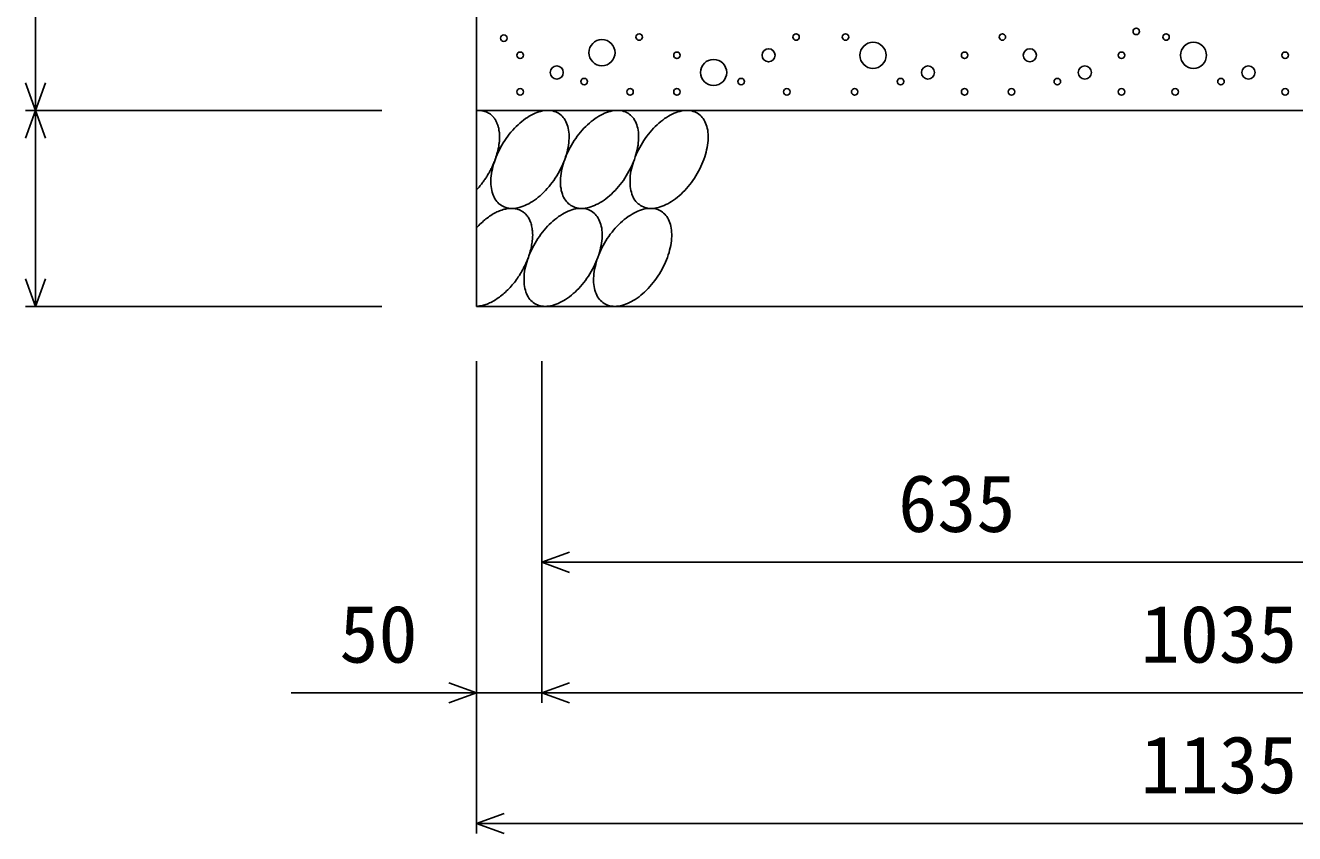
# Model space of a CAD drawing. Units: millimetres, scale not verified. Extents: x -25200 to 25200, y -8910 to 8910.
# Drawn here: x 11947 to 12918, y -2506 to -1887 of the extents above; entities that cross this region are included whole.
import ezdxf
from ezdxf.enums import TextEntityAlignment as Align

# ---------------------------------------------------------------- set-up
doc = ezdxf.new("R2010")
doc.units = ezdxf.units.MM
doc.header["$LTSCALE"] = 30
for name, color, linetype, lineweight in [('0-0_DIM', 7, 'Continuous', 25), ('0-2_HATCH', 6, 'Continuous', 25), ('0-5_OUTLINE', 3, 'Continuous', 25)]:
    doc.layers.add(name, color=color, linetype=linetype, lineweight=lineweight)
doc.styles.add('ＭＳ ゴシック', font='')
doc.styles.get('ＭＳ ゴシック').set_extended_font_data('MS Gothic')

msp = doc.modelspace()

# ---------------------------------------------------------------- linework, layer by layer
at = {"layer": '0-0_DIM'}
for p, q in [((11947.28, -1952.23), (12219.78, -1952.23)), ((11954.78, -1952.23), (11954.78, -2102.23)), ((11947.28, -2102.23), (12219.78, -2102.23)), ((12292.28, -2505.66), (12292.28, -2144.3)), ((12342.28, -2405.66), (12342.28, -2144.3)), ((12342.28, -2298.16), (12977.28, -2298.16)), ((12292.28, -2398.16), (12150.49, -2398.16)), ((12292.28, -2398.16), (12342.28, -2398.16)), ((12342.28, -2398.16), (13377.28, -2398.16)), ((12292.28, -2498.16), (13427.28, -2498.16))]:
    msp.add_line(p, q, dxfattribs=at)
for points in [[(11954.78, -1832.23), (11954.78, -1852.23), (11954.78, -1952.23)], [(11962.48, -1931.09), (11954.78, -1952.23), (11947.08, -1931.09)], [(11962.48, -1973.38), (11954.78, -1952.23), (11947.08, -1973.38)], [(11962.48, -2081.09), (11954.78, -2102.23), (11947.08, -2081.09)], [(12363.42, -2305.86), (12342.28, -2298.16), (12363.42, -2290.47)], [(12271.14, -2390.47), (12292.28, -2398.16), (12271.14, -2405.86)], [(12363.42, -2405.86), (12342.28, -2398.16), (12363.42, -2390.47)], [(12313.42, -2505.86), (12292.28, -2498.16), (12313.42, -2490.47)]]:
    msp.add_lwpolyline(points, dxfattribs=at)
at = {"layer": '0-2_HATCH'}
for points in [[(12297.38, -1952.67), (12296.88, -1952.57), (12296.48, -1952.49), (12296.08, -1952.42), (12295.58, -1952.37), (12295.08, -1952.32), (12294.68, -1952.29), (12294.18, -1952.26), (12293.68, -1952.25), (12293.28, -1952.26), (12292.78, -1952.27), (12292.28, -1952.3)], [(12308.88, -1964.9), (12308.78, -1964.4), (12308.58, -1963.91), (12308.48, -1963.43), (12308.28, -1962.96), (12308.08, -1962.49), (12307.88, -1962.04), (12307.78, -1961.59), (12307.58, -1961.15), (12307.28, -1960.72), (12307.08, -1960.3), (12306.88, -1959.89), (12306.68, -1959.49), (12306.38, -1959.1), (12306.18, -1958.72), (12305.88, -1958.35), (12305.58, -1957.99), (12305.38, -1957.64), (12305.08, -1957.29), (12304.78, -1956.96), (12304.48, -1956.64), (12304.18, -1956.33), (12303.88, -1956.04), (12303.48, -1955.75), (12303.18, -1955.47), (12302.88, -1955.2), (12302.48, -1954.95), (12302.18, -1954.7), (12301.78, -1954.47), (12301.38, -1954.25), (12300.98, -1954.04), (12300.68, -1953.84), (12300.28, -1953.65), (12299.88, -1953.48), (12299.48, -1953.31), (12299.08, -1953.16), (12298.68, -1953.02), (12298.18, -1952.89), (12297.78, -1952.77), (12297.38, -1952.67)], [(12354.98, -1954.45), (12353.88, -1953.87), (12352.78, -1953.38), (12351.68, -1952.97), (12350.58, -1952.66), (12349.28, -1952.43), (12348.08, -1952.3), (12346.78, -1952.25), (12345.48, -1952.3), (12344.08, -1952.43), (12342.68, -1952.66), (12341.28, -1952.97), (12339.88, -1953.38), (12338.48, -1953.87), (12336.98, -1954.44), (12335.58, -1955.11), (12334.08, -1955.85), (12332.58, -1956.68), (12331.18, -1957.59), (12329.68, -1958.57), (12328.28, -1959.63), (12326.78, -1960.76), (12325.38, -1961.97), (12323.98, -1963.24), (12322.58, -1964.57), (12321.18, -1965.96), (12319.88, -1967.41), (12318.58, -1968.92), (12317.28, -1970.47), (12316.08, -1972.07), (12314.88, -1973.72), (12313.78, -1975.4), (12312.68, -1977.12), (12311.58, -1978.87), (12310.68, -1980.64), (12309.68, -1982.44), (12308.78, -1984.25), (12307.98, -1986.08), (12307.18, -1987.91), (12306.48, -1989.75)], [(12362.38, -1965.96), (12361.98, -1964.57), (12361.58, -1963.24), (12361.08, -1961.97), (12360.58, -1960.77), (12359.98, -1959.63), (12359.28, -1958.57), (12358.48, -1957.59), (12357.68, -1956.68), (12356.88, -1955.85), (12355.88, -1955.11), (12354.98, -1954.45)], [(12408.18, -1954.45), (12407.08, -1953.87), (12406.08, -1953.38), (12404.88, -1952.97), (12403.78, -1952.66), (12402.48, -1952.43), (12401.28, -1952.3), (12399.98, -1952.25), (12398.68, -1952.3), (12397.28, -1952.43), (12395.98, -1952.66), (12394.58, -1952.97), (12393.08, -1953.38), (12391.68, -1953.87), (12390.18, -1954.44), (12388.78, -1955.11), (12387.28, -1955.85), (12385.88, -1956.68), (12384.38, -1957.59), (12382.88, -1958.57), (12381.48, -1959.63), (12379.98, -1960.76), (12378.58, -1961.97), (12377.18, -1963.24), (12375.78, -1964.57), (12374.38, -1965.96), (12373.08, -1967.41), (12371.78, -1968.92), (12370.58, -1970.47), (12369.28, -1972.07), (12368.08, -1973.72), (12366.98, -1975.4), (12365.88, -1977.12), (12364.88, -1978.87), (12363.88, -1980.64), (12362.88, -1982.44), (12361.98, -1984.25), (12361.18, -1986.08), (12360.48, -1987.91), (12359.68, -1989.75)], [(12415.58, -1965.96), (12415.18, -1964.57), (12414.78, -1963.24), (12414.28, -1961.97), (12413.78, -1960.77), (12413.18, -1959.63), (12412.48, -1958.57), (12411.68, -1957.59), (12410.88, -1956.68), (12410.08, -1955.85), (12409.08, -1955.11), (12408.18, -1954.45)], [(12461.38, -1954.45), (12460.28, -1953.87), (12459.28, -1953.38), (12458.08, -1952.97), (12456.98, -1952.66), (12455.78, -1952.43), (12454.48, -1952.3), (12453.18, -1952.25), (12451.88, -1952.3), (12450.48, -1952.43), (12449.18, -1952.66), (12447.78, -1952.97), (12446.28, -1953.38), (12444.88, -1953.87), (12443.48, -1954.44), (12441.98, -1955.11), (12440.48, -1955.85), (12439.08, -1956.68), (12437.58, -1957.59), (12436.08, -1958.57), (12434.68, -1959.63), (12433.18, -1960.76), (12431.78, -1961.97), (12430.38, -1963.24), (12428.98, -1964.57), (12427.68, -1965.96), (12426.28, -1967.41), (12424.98, -1968.92), (12423.78, -1970.47), (12422.48, -1972.07), (12421.28, -1973.72), (12420.18, -1975.4), (12419.08, -1977.12), (12418.08, -1978.87), (12417.08, -1980.64), (12416.08, -1982.44), (12415.18, -1984.25), (12414.38, -1986.08), (12413.68, -1987.91), (12412.98, -1989.75)], [(12468.78, -1965.96), (12468.38, -1964.57), (12467.98, -1963.24), (12467.48, -1961.97), (12466.98, -1960.77), (12466.38, -1959.63), (12465.68, -1958.57), (12464.88, -1957.59), (12464.08, -1956.68), (12463.28, -1955.85), (12462.38, -1955.11), (12461.38, -1954.45)], [(12306.88, -1988.74), (12307.08, -1988.07), (12307.28, -1987.4), (12307.58, -1986.73), (12307.78, -1986.07), (12307.88, -1985.4), (12308.08, -1984.73), (12308.28, -1984.07), (12308.48, -1983.41), (12308.58, -1982.75), (12308.78, -1982.09), (12308.88, -1981.44), (12308.98, -1980.78), (12309.18, -1980.13), (12309.28, -1979.49), (12309.38, -1978.84), (12309.38, -1978.2), (12309.48, -1977.57), (12309.58, -1976.94), (12309.68, -1976.31), (12309.68, -1975.68), (12309.78, -1975.06), (12309.78, -1974.45), (12309.78, -1973.84), (12309.78, -1973.24), (12309.78, -1972.64), (12309.78, -1972.04), (12309.78, -1971.45), (12309.78, -1970.87), (12309.78, -1970.29), (12309.68, -1969.72), (12309.68, -1969.16), (12309.58, -1968.6), (12309.48, -1968.05), (12309.38, -1967.51), (12309.38, -1966.97), (12309.28, -1966.44), (12309.18, -1965.92), (12308.98, -1965.41), (12308.88, -1964.9)], [(12329.28, -2025.06), (12330.68, -2024.4), (12332.18, -2023.65), (12333.58, -2022.83), (12335.08, -2021.92), (12336.58, -2020.93), (12337.98, -2019.87), (12339.48, -2018.74), (12340.88, -2017.54), (12342.28, -2016.27), (12343.68, -2014.94), (12344.98, -2013.54), (12346.38, -2012.09), (12347.68, -2010.59), (12348.88, -2009.03), (12350.18, -2007.43), (12351.38, -2005.79), (12352.48, -2004.11), (12353.58, -2002.39), (12354.58, -2000.64), (12355.58, -1998.87), (12356.58, -1997.07), (12357.48, -1995.26), (12358.28, -1993.43), (12358.98, -1991.59), (12359.68, -1989.75), (12360.38, -1987.91), (12360.98, -1986.08), (12361.48, -1984.25), (12361.88, -1982.44), (12362.28, -1980.64), (12362.58, -1978.87), (12362.78, -1977.12), (12362.88, -1975.4), (12362.98, -1973.72), (12362.98, -1972.08), (12362.98, -1970.48), (12362.78, -1968.92), (12362.58, -1967.42), (12362.38, -1965.96)], [(12382.48, -2025.06), (12383.88, -2024.4), (12385.38, -2023.65), (12386.88, -2022.83), (12388.28, -2021.92), (12389.78, -2020.93), (12391.18, -2019.87), (12392.68, -2018.74), (12394.08, -2017.54), (12395.48, -2016.27), (12396.88, -2014.94), (12398.28, -2013.54), (12399.58, -2012.09), (12400.88, -2010.59), (12402.18, -2009.03), (12403.38, -2007.43), (12404.58, -2005.79), (12405.68, -2004.11), (12406.78, -2002.39), (12407.78, -2000.64), (12408.78, -1998.87), (12409.78, -1997.07), (12410.68, -1995.26), (12411.48, -1993.43), (12412.28, -1991.59), (12412.98, -1989.75), (12413.58, -1987.91), (12414.18, -1986.08), (12414.68, -1984.25), (12415.08, -1982.44), (12415.48, -1980.64), (12415.78, -1978.87), (12415.98, -1977.12), (12416.18, -1975.4), (12416.18, -1973.72), (12416.18, -1972.08), (12416.18, -1970.48), (12416.08, -1968.92), (12415.88, -1967.42), (12415.58, -1965.96)], [(12435.68, -2025.06), (12437.08, -2024.4), (12438.58, -2023.65), (12440.08, -2022.83), (12441.48, -2021.92), (12442.98, -2020.93), (12444.38, -2019.87), (12445.88, -2018.74), (12447.28, -2017.54), (12448.68, -2016.27), (12450.08, -2014.94), (12451.48, -2013.54), (12452.78, -2012.09), (12454.08, -2010.59), (12455.38, -2009.03), (12456.58, -2007.43), (12457.78, -2005.79), (12458.88, -2004.11), (12459.98, -2002.39), (12461.08, -2000.64), (12462.08, -1998.87), (12462.98, -1997.07), (12463.88, -1995.26), (12464.68, -1993.43), (12465.48, -1991.59), (12466.18, -1989.75), (12466.78, -1987.91), (12467.38, -1986.08), (12467.88, -1984.25), (12468.28, -1982.44), (12468.68, -1980.64), (12468.98, -1978.87), (12469.18, -1977.12), (12469.38, -1975.4), (12469.38, -1973.72), (12469.48, -1972.08), (12469.38, -1970.48), (12469.28, -1968.92), (12469.08, -1967.42), (12468.78, -1965.96)], [(12292.28, -2013.05), (12292.78, -2012.52), (12293.28, -2011.99), (12293.68, -2011.44), (12294.18, -2010.89), (12294.68, -2010.34), (12295.08, -2009.77), (12295.58, -2009.2), (12296.08, -2008.63), (12296.48, -2008.04), (12296.88, -2007.46), (12297.38, -2006.86), (12297.78, -2006.26), (12298.18, -2005.66), (12298.68, -2005.05), (12299.08, -2004.43), (12299.48, -2003.81), (12299.88, -2003.19), (12300.28, -2002.56), (12300.68, -2001.93), (12300.98, -2001.29), (12301.38, -2000.65), (12301.78, -2000.01), (12302.18, -1999.36), (12302.48, -1998.71), (12302.88, -1998.06), (12303.18, -1997.41), (12303.48, -1996.75), (12303.88, -1996.09), (12304.18, -1995.43), (12304.48, -1994.76), (12304.78, -1994.1), (12305.08, -1993.43), (12305.38, -1992.76), (12305.58, -1992.09), (12305.88, -1991.42), (12306.18, -1990.75), (12306.38, -1990.08), (12306.68, -1989.41), (12306.88, -1988.74)], [(12306.48, -1989.75), (12305.88, -1991.59), (12305.28, -1993.43), (12304.78, -1995.25), (12304.38, -1997.07), (12303.98, -1998.86), (12303.68, -2000.64), (12303.48, -2002.38), (12303.28, -2004.1), (12303.28, -2005.78), (12303.18, -2007.43), (12303.28, -2009.03), (12303.38, -2010.59), (12303.58, -2012.09), (12303.88, -2013.54), (12304.28, -2014.94), (12304.68, -2016.27), (12305.18, -2017.54), (12305.68, -2018.74), (12306.28, -2019.87), (12306.98, -2020.93), (12307.78, -2021.92), (12308.58, -2022.82), (12309.38, -2023.65), (12310.38, -2024.4), (12311.28, -2025.06), (12312.38, -2025.64), (12313.38, -2026.13), (12314.58, -2026.53), (12315.68, -2026.85), (12316.98, -2027.07), (12318.18, -2027.21), (12319.48, -2027.25), (12320.78, -2027.21), (12322.18, -2027.07), (12323.48, -2026.85), (12324.88, -2026.53), (12326.38, -2026.13), (12327.78, -2025.64), (12329.28, -2025.06)], [(12359.68, -1989.75), (12359.08, -1991.59), (12358.48, -1993.43), (12357.98, -1995.25), (12357.58, -1997.07), (12357.18, -1998.86), (12356.88, -2000.64), (12356.68, -2002.38), (12356.58, -2004.1), (12356.48, -2005.78), (12356.48, -2007.43), (12356.48, -2009.03), (12356.58, -2010.59), (12356.88, -2012.09), (12357.08, -2013.54), (12357.48, -2014.94), (12357.88, -2016.27), (12358.38, -2017.54), (12358.88, -2018.74), (12359.48, -2019.87), (12360.18, -2020.93), (12360.98, -2021.92), (12361.78, -2022.82), (12362.58, -2023.65), (12363.58, -2024.4), (12364.48, -2025.06), (12365.58, -2025.64), (12366.58, -2026.13), (12367.78, -2026.53), (12368.88, -2026.85), (12370.18, -2027.07), (12371.38, -2027.21), (12372.68, -2027.25), (12373.98, -2027.21), (12375.38, -2027.07), (12376.78, -2026.85), (12378.18, -2026.53), (12379.58, -2026.13), (12380.98, -2025.64), (12382.48, -2025.06)], [(12412.98, -1989.75), (12412.28, -1991.59), (12411.68, -1993.43), (12411.18, -1995.25), (12410.78, -1997.07), (12410.38, -1998.86), (12410.08, -2000.64), (12409.88, -2002.38), (12409.78, -2004.1), (12409.68, -2005.78), (12409.68, -2007.43), (12409.68, -2009.03), (12409.88, -2010.59), (12410.08, -2012.09), (12410.28, -2013.54), (12410.68, -2014.94), (12411.08, -2016.27), (12411.58, -2017.54), (12412.08, -2018.74), (12412.68, -2019.87), (12413.38, -2020.93), (12414.18, -2021.92), (12414.98, -2022.82), (12415.78, -2023.65), (12416.78, -2024.4), (12417.68, -2025.06), (12418.78, -2025.64), (12419.88, -2026.13), (12420.98, -2026.53), (12422.18, -2026.85), (12423.38, -2027.07), (12424.58, -2027.21), (12425.88, -2027.25), (12427.18, -2027.21), (12428.58, -2027.07), (12429.98, -2026.85), (12431.38, -2026.53), (12432.78, -2026.13), (12434.18, -2025.64), (12435.68, -2025.06)], [(12332.28, -2035.01), (12331.88, -2034.3), (12331.38, -2033.63), (12330.98, -2032.98), (12330.48, -2032.37), (12329.88, -2031.79), (12329.38, -2031.24), (12328.78, -2030.73), (12328.18, -2030.24), (12327.58, -2029.8), (12326.98, -2029.39), (12326.28, -2029.01), (12325.68, -2028.67), (12324.98, -2028.36), (12324.18, -2028.09), (12323.48, -2027.86), (12322.68, -2027.67), (12321.98, -2027.51), (12321.18, -2027.39), (12320.38, -2027.3), (12319.48, -2027.25), (12318.68, -2027.24), (12317.88, -2027.27), (12316.98, -2027.34), (12316.08, -2027.44), (12315.18, -2027.58), (12314.28, -2027.75), (12313.38, -2027.97), (12312.48, -2028.22), (12311.58, -2028.5), (12310.68, -2028.82), (12309.78, -2029.18), (12308.78, -2029.57), (12307.88, -2030), (12306.88, -2030.46), (12305.98, -2030.96), (12305.08, -2031.49), (12304.08, -2032.05), (12303.18, -2032.65), (12302.18, -2033.28)], [(12380.28, -2029.44), (12379.18, -2028.86), (12378.18, -2028.37), (12376.98, -2027.96), (12375.88, -2027.65), (12374.68, -2027.42), (12373.38, -2027.29), (12372.08, -2027.24), (12370.78, -2027.29), (12369.38, -2027.42), (12368.08, -2027.65), (12366.68, -2027.96), (12365.18, -2028.37), (12363.78, -2028.86), (12362.38, -2029.43), (12360.88, -2030.1), (12359.38, -2030.84), (12357.98, -2031.67), (12356.48, -2032.58), (12354.98, -2033.56), (12353.58, -2034.62), (12352.08, -2035.75), (12350.68, -2036.96), (12349.28, -2038.23), (12347.88, -2039.56), (12346.58, -2040.95), (12345.18, -2042.4), (12343.88, -2043.91), (12342.68, -2045.46), (12341.38, -2047.06), (12340.28, -2048.71), (12339.08, -2050.39), (12337.98, -2052.11), (12336.98, -2053.86), (12335.98, -2055.63), (12334.98, -2057.43), (12334.18, -2059.24), (12333.28, -2061.07), (12332.58, -2062.9), (12331.88, -2064.74)], [(12433.48, -2029.44), (12432.48, -2028.86), (12431.38, -2028.37), (12430.28, -2027.96), (12429.08, -2027.65), (12427.88, -2027.42), (12426.58, -2027.29), (12425.28, -2027.24), (12423.98, -2027.29), (12422.68, -2027.42), (12421.28, -2027.65), (12419.88, -2027.96), (12418.48, -2028.37), (12416.98, -2028.86), (12415.58, -2029.43), (12414.08, -2030.1), (12412.58, -2030.84), (12411.18, -2031.67), (12409.68, -2032.58), (12408.18, -2033.56), (12406.78, -2034.62), (12405.28, -2035.75), (12403.88, -2036.96), (12402.48, -2038.23), (12401.08, -2039.56), (12399.78, -2040.95), (12398.38, -2042.4), (12397.08, -2043.91), (12395.88, -2045.46), (12394.58, -2047.06), (12393.48, -2048.71), (12392.28, -2050.39), (12391.18, -2052.11), (12390.18, -2053.86), (12389.18, -2055.63), (12388.18, -2057.43), (12387.38, -2059.24), (12386.48, -2061.07), (12385.78, -2062.9), (12385.08, -2064.74)], [(12302.18, -2033.28), (12301.28, -2033.94), (12300.38, -2034.63), (12299.38, -2035.35), (12298.48, -2036.09), (12297.58, -2036.87), (12296.68, -2037.68), (12295.78, -2038.51), (12294.88, -2039.37), (12293.98, -2040.25), (12293.18, -2041.16), (12292.28, -2042.09)], [(12326.28, -2076.35), (12326.98, -2075.22), (12327.58, -2074.08), (12328.18, -2072.93), (12328.78, -2071.77), (12329.38, -2070.6), (12329.88, -2069.43), (12330.48, -2068.26), (12330.98, -2067.08), (12331.38, -2065.9), (12331.88, -2064.71), (12332.28, -2063.53), (12332.68, -2062.35), (12332.98, -2061.17), (12333.38, -2059.99), (12333.68, -2058.82), (12333.98, -2057.66), (12334.18, -2056.5), (12334.38, -2055.35), (12334.58, -2054.21), (12334.78, -2053.08), (12334.88, -2051.96), (12334.98, -2050.86), (12335.08, -2049.76), (12335.08, -2048.69), (12335.18, -2047.63), (12335.08, -2046.58), (12335.08, -2045.56), (12334.98, -2044.55), (12334.88, -2043.56), (12334.78, -2042.6), (12334.58, -2041.65), (12334.38, -2040.73), (12334.18, -2039.84), (12333.98, -2038.97), (12333.68, -2038.12), (12333.38, -2037.3), (12332.98, -2036.51), (12332.68, -2035.74), (12332.28, -2035.01)], [(12387.68, -2040.96), (12387.28, -2039.56), (12386.88, -2038.23), (12386.38, -2036.96), (12385.88, -2035.76), (12385.28, -2034.62), (12384.58, -2033.56), (12383.78, -2032.58), (12382.98, -2031.67), (12382.18, -2030.84), (12381.28, -2030.1), (12380.28, -2029.44)], [(12440.88, -2040.96), (12440.58, -2039.56), (12440.08, -2038.23), (12439.68, -2036.96), (12439.08, -2035.76), (12438.48, -2034.62), (12437.78, -2033.56), (12437.08, -2032.58), (12436.28, -2031.67), (12435.38, -2030.84), (12434.48, -2030.1), (12433.48, -2029.44)], [(12354.58, -2100.05), (12355.98, -2099.39), (12357.48, -2098.64), (12358.98, -2097.82), (12360.38, -2096.91), (12361.88, -2095.92), (12363.28, -2094.86), (12364.78, -2093.73), (12366.18, -2092.53), (12367.58, -2091.26), (12368.98, -2089.93), (12370.38, -2088.53), (12371.68, -2087.08), (12372.98, -2085.58), (12374.28, -2084.02), (12375.48, -2082.42), (12376.68, -2080.78), (12377.78, -2079.1), (12378.88, -2077.38), (12379.98, -2075.63), (12380.98, -2073.86), (12381.88, -2072.06), (12382.78, -2070.25), (12383.58, -2068.42), (12384.38, -2066.59), (12385.08, -2064.75), (12385.68, -2062.91), (12386.28, -2061.07), (12386.78, -2059.24), (12387.18, -2057.43), (12387.58, -2055.63), (12387.88, -2053.86), (12388.08, -2052.11), (12388.28, -2050.39), (12388.38, -2048.71), (12388.38, -2047.07), (12388.28, -2045.47), (12388.18, -2043.91), (12387.98, -2042.41), (12387.68, -2040.96)], [(12407.78, -2100.05), (12409.18, -2099.39), (12410.68, -2098.64), (12412.18, -2097.82), (12413.58, -2096.91), (12415.08, -2095.92), (12416.58, -2094.86), (12417.98, -2093.73), (12419.38, -2092.53), (12420.78, -2091.26), (12422.18, -2089.93), (12423.58, -2088.53), (12424.88, -2087.08), (12426.18, -2085.58), (12427.48, -2084.02), (12428.68, -2082.42), (12429.88, -2080.78), (12430.98, -2079.1), (12432.08, -2077.38), (12433.18, -2075.63), (12434.18, -2073.86), (12435.08, -2072.06), (12435.98, -2070.25), (12436.78, -2068.42), (12437.58, -2066.59), (12438.28, -2064.75), (12438.88, -2062.91), (12439.48, -2061.07), (12439.98, -2059.24), (12440.38, -2057.43), (12440.78, -2055.63), (12441.08, -2053.86), (12441.28, -2052.11), (12441.48, -2050.39), (12441.58, -2048.71), (12441.58, -2047.07), (12441.48, -2045.47), (12441.38, -2043.91), (12441.18, -2042.41), (12440.88, -2040.96)], [(12331.88, -2064.74), (12331.18, -2066.58), (12330.68, -2068.42), (12330.08, -2070.24), (12329.68, -2072.06), (12329.28, -2073.85), (12328.98, -2075.63), (12328.78, -2077.38), (12328.68, -2079.09), (12328.58, -2080.78), (12328.58, -2082.42), (12328.58, -2084.02), (12328.78, -2085.58), (12328.98, -2087.08), (12329.18, -2088.53), (12329.58, -2089.93), (12329.98, -2091.26), (12330.48, -2092.53), (12330.98, -2093.73), (12331.68, -2094.86), (12332.28, -2095.92), (12333.08, -2096.91), (12333.88, -2097.81), (12334.78, -2098.64), (12335.68, -2099.39), (12336.58, -2100.05), (12337.68, -2100.63), (12338.78, -2101.12), (12339.88, -2101.52), (12341.08, -2101.84), (12342.28, -2102.06), (12343.48, -2102.2), (12344.78, -2102.24), (12346.08, -2102.2), (12347.48, -2102.06), (12348.88, -2101.84), (12350.28, -2101.52), (12351.68, -2101.12), (12353.08, -2100.63), (12354.58, -2100.05)], [(12385.08, -2064.74), (12384.38, -2066.58), (12383.88, -2068.42), (12383.38, -2070.24), (12382.88, -2072.06), (12382.58, -2073.85), (12382.28, -2075.63), (12381.98, -2077.38), (12381.88, -2079.09), (12381.78, -2080.78), (12381.78, -2082.42), (12381.78, -2084.02), (12381.98, -2085.58), (12382.18, -2087.08), (12382.38, -2088.53), (12382.78, -2089.93), (12383.18, -2091.26), (12383.68, -2092.53), (12384.18, -2093.73), (12384.88, -2094.86), (12385.48, -2095.92), (12386.28, -2096.91), (12387.08, -2097.81), (12387.98, -2098.64), (12388.88, -2099.39), (12389.88, -2100.05), (12390.88, -2100.63), (12391.98, -2101.12), (12393.08, -2101.52), (12394.28, -2101.84), (12395.48, -2102.06), (12396.68, -2102.2), (12397.98, -2102.24), (12399.28, -2102.2), (12400.68, -2102.06), (12402.08, -2101.84), (12403.48, -2101.52), (12404.88, -2101.12), (12406.28, -2100.63), (12407.78, -2100.05)], [(12292.28, -2102.23), (12293.18, -2102.18), (12293.98, -2102.1), (12294.88, -2101.97), (12295.78, -2101.81), (12296.68, -2101.61), (12297.58, -2101.38), (12298.48, -2101.11), (12299.38, -2100.8), (12300.38, -2100.46), (12301.28, -2100.08), (12302.18, -2099.67), (12303.18, -2099.22), (12304.08, -2098.74), (12305.08, -2098.22), (12305.98, -2097.67), (12306.88, -2097.09), (12307.88, -2096.47), (12308.78, -2095.83), (12309.78, -2095.15), (12310.68, -2094.44), (12311.58, -2093.7), (12312.48, -2092.94), (12313.38, -2092.14), (12314.28, -2091.32), (12315.18, -2090.48), (12316.08, -2089.6), (12316.98, -2088.71), (12317.88, -2087.78), (12318.68, -2086.84), (12319.48, -2085.87), (12320.38, -2084.88), (12321.18, -2083.88), (12321.98, -2082.85), (12322.68, -2081.81), (12323.48, -2080.74), (12324.18, -2079.67), (12324.98, -2078.57), (12325.68, -2077.47), (12326.28, -2076.35)]]:
    msp.add_lwpolyline(points, dxfattribs=at)
for centre, radius in [((12796.97, -1891.75), 2.5), ((12313.14, -1896.98), 2.5), ((12388.17, -1908.07), 10), ((12416.68, -1896.07), 2.5), ((12536.68, -1896.07), 2.5), ((12574.5, -1896.07), 2.5), ((12595.53, -1910.07), 10), ((12694.5, -1896.07), 2.5), ((12819.73, -1896.07), 2.5), ((12840.76, -1910.07), 10), ((12325.56, -1910.07), 2.5), ((12445.56, -1910.07), 2.5), ((12515.66, -1910.07), 5), ((12665.63, -1910.07), 2.5), ((12715.53, -1910.07), 5), ((12785.63, -1910.07), 2.5), ((12910.85, -1910.07), 2.5), ((12353.6, -1923.21), 5), ((12473.6, -1923.21), 10), ((12637.59, -1923.21), 5), ((12757.59, -1923.21), 5), ((12882.81, -1923.21), 5), ((12374.63, -1930.21), 2.5), ((12494.63, -1930.21), 2.5), ((12616.56, -1930.21), 2.5), ((12736.56, -1930.21), 2.5), ((12861.78, -1930.21), 2.5), ((12325.56, -1938.09), 2.5), ((12409.67, -1938.09), 2.5), ((12445.56, -1938.09), 2.5), ((12529.67, -1938.09), 2.5), ((12581.51, -1938.09), 2.5), ((12665.63, -1938.09), 2.5), ((12701.51, -1938.09), 2.5), ((12785.63, -1938.09), 2.5), ((12826.74, -1938.09), 2.5), ((12910.85, -1938.09), 2.5)]:
    msp.add_circle(centre, radius, dxfattribs=at)
at = {"layer": '0-5_OUTLINE'}
for p, q in [((12292.28, -1852.23), (12292.28, -2102.23)), ((13427.28, -1952.23), (12292.28, -1952.23)), ((13427.28, -2102.23), (12292.28, -2102.23))]:
    msp.add_line(p, q, dxfattribs=at)

# ---------------------------------------------------------------- texts
at = {"layer": '0-0_DIM', "style": 'ＭＳ ゴシック'}
for s, p in [('635', (12614.78, -2288.16)), ('50', (12187.28, -2388.16)), ('1035', (12800.31, -2388.16)), ('1135', (12800.31, -2488.16))]:
    msp.add_text(s, height=43.99, dxfattribs=at).set_placement(p, align=Align.BOTTOM_LEFT)

doc.saveas('drawing.dxf')
